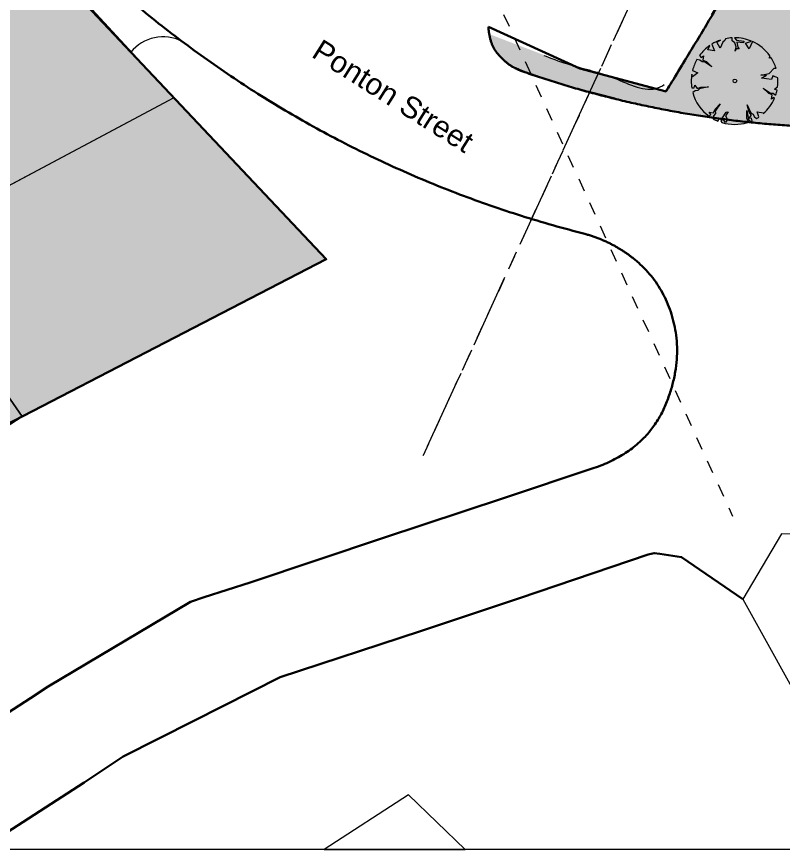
# Model space of a CAD drawing. Header units: metres. Extents: x -169 to 222, y -129 to 263.
# Drawn here: x -36 to 26.8, y -122.5 to -54.2 of the extents above; entities that cross this region are included whole.
import ezdxf

# ---------------------------------------------------------------- set-up
doc = ezdxf.new("R2010")
doc.units = ezdxf.units.M
doc.header["$LTSCALE"] = 5.08
for name, pattern in [('Dash Style-1', [0.41664, 0.20828, -0.20836]), ('DGN Style 2', [3.417717, 2.050591, -1.367126]), ('ISO-08 Long Dashed Short Dashed', [1.8, 1.2, -0.15, 0.3, -0.15])]:
    doc.linetypes.add(name, pattern=pattern)
doc.layers.get('0').update_dxf_attribs({"lineweight": 18})
for name, color, linetype, lineweight, true_color in [('a-jz20-text', 3, 'Continuous', 5, 0x00ff00), ('site location - A-Z400-H-Cfil1', 7, 'Continuous', 5, 0xb4b4b4), ('site location - A-Z400-H-Cfil4', 7, 'Continuous', 5, 0x5a5a5a)]:
    doc.layers.add(name, color=color, linetype=linetype, lineweight=lineweight, true_color=true_color)
for name, color, linetype, lineweight in [('buildings', 7, 'Continuous', 5), ('green areas', 7, 'DGN Style 2', 5), ('None', 7, 'Continuous', 5), ('pavement', 7, 'DGN Style 2', 5)]:
    doc.layers.add(name, color=color, linetype=linetype, lineweight=lineweight)
doc.styles.add('Arial', font='Arial')

# ---------------------------------------------------------------- blocks, each defined once
blk = doc.blocks.new('Group-6-1')
at = {"layer": 'site location - A-Z400-H-Cfil1', "linetype": 'Continuous', "lineweight": 0, "true_color": 0x7fff7f}
h = blk.add_hatch(color=91, dxfattribs=at)
edge = h.paths.add_edge_path()
edge.add_arc((22.832, -59.493), 3.554, 17.11224, 32.97293)
edge.add_line((25.813, -57.559), (25.688, -57.606))
edge.add_line((25.688, -57.606), (25.717, -57.418))
edge.add_arc((22.831, -59.494), 3.555, 35.72256, 65.66365)
edge.add_line((24.296, -56.255), (24.035, -56.836))
edge.add_line((24.035, -56.836), (23.712, -56.396))
edge.add_line((23.712, -56.396), (24.22, -56.221))
edge.add_arc((22.832, -59.492), 3.553, 67.00623, 90.01945)
edge.add_line((22.83, -55.939), (22.83, -55.96))
edge.add_line((22.83, -55.96), (22.999, -56.143))
edge.add_line((22.999, -56.143), (23.578, -56.231))
edge.add_line((23.578, -56.231), (23.56, -56.346))
edge.add_line((23.56, -56.346), (23.014, -56.303))
edge.add_line((23.014, -56.303), (23.11, -56.711))
edge.add_line((23.11, -56.711), (23.208, -56.843))
edge.add_line((23.208, -56.843), (22.971, -56.847))
edge.add_line((22.971, -56.847), (22.865, -57.027))
edge.add_line((22.865, -57.027), (22.956, -56.687))
edge.add_line((22.956, -56.687), (22.849, -56.356))
edge.add_line((22.849, -56.356), (22.635, -56.206))
edge.add_line((22.635, -56.206), (22.626, -55.945))
edge.add_arc((22.833, -59.494), 3.555, 93.33344, 102.30299)
edge.add_line((22.075, -56.021), (22.042, -56.173))
edge.add_line((22.042, -56.173), (21.857, -56.304))
edge.add_line((21.857, -56.304), (21.638, -56.805))
edge.add_line((21.638, -56.805), (21.387, -56.312))
edge.add_line((21.387, -56.312), (21.674, -56.14))
edge.add_line((21.674, -56.14), (21.672, -56.134))
edge.add_arc((22.831, -59.495), 3.555, 109.03146, 121.63161)
edge.add_line((20.967, -56.468), (20.967, -56.468))
edge.add_line((20.967, -56.468), (21.172, -57.007))
edge.add_line((21.172, -57.007), (20.632, -56.924))
edge.add_line((20.632, -56.924), (20.803, -56.575))
edge.add_arc((22.831, -59.494), 3.554, 124.78254, 144.04937)
edge.add_line((19.954, -57.407), (20.103, -57.552))
edge.add_line((20.103, -57.552), (20.28, -57.422))
edge.add_line((20.28, -57.422), (20.228, -57.768))
edge.add_line((20.228, -57.768), (20.525, -57.891))
edge.add_line((20.525, -57.891), (20.974, -58.314))
edge.add_line((20.974, -58.314), (20.365, -57.907))
edge.add_line((20.365, -57.907), (20.166, -57.916))
edge.add_line((20.166, -57.916), (19.991, -57.771))
edge.add_line((19.991, -57.771), (19.743, -57.734))
edge.add_arc((22.831, -59.493), 3.554, 150.32811, 165.65567)
edge.add_line((19.388, -58.612), (19.828, -58.81))
edge.add_line((19.828, -58.81), (19.389, -59.134))
edge.add_line((19.389, -59.134), (19.321, -58.938))
edge.add_arc((22.831, -59.494), 3.554, 170.99307, 189.05531)
edge.add_line((19.322, -60.053), (19.53, -60.05))
edge.add_line((19.53, -60.05), (19.563, -59.832))
edge.add_line((19.563, -59.832), (19.771, -60.114))
edge.add_line((19.771, -60.114), (20.068, -59.992))
edge.add_line((20.068, -59.992), (20.683, -59.973))
edge.add_line((20.683, -59.973), (19.965, -60.116))
edge.add_line((19.965, -60.116), (19.831, -60.262))
edge.add_line((19.831, -60.262), (19.605, -60.284))
edge.add_line((19.605, -60.284), (19.404, -60.432))
edge.add_arc((22.832, -59.493), 3.555, 195.31903, 234.0611)
edge.add_line((20.746, -62.371), (20.89, -62.222))
edge.add_line((20.89, -62.222), (20.76, -62.044))
edge.add_line((20.76, -62.044), (21.106, -62.096))
edge.add_line((21.106, -62.096), (21.23, -61.8))
edge.add_line((21.23, -61.8), (21.652, -61.351))
edge.add_line((21.652, -61.351), (21.245, -61.96))
edge.add_line((21.245, -61.96), (21.254, -62.158))
edge.add_line((21.254, -62.158), (21.109, -62.334))
edge.add_line((21.109, -62.334), (21.072, -62.581))
edge.add_arc((22.831, -59.496), 3.551, 240.3124, 247.38824)
edge.add_line((21.465, -62.774), (21.466, -62.774))
edge.add_line((21.466, -62.774), (21.595, -62.537))
edge.add_line((21.595, -62.537), (21.838, -62.496))
edge.add_line((21.838, -62.496), (22.146, -62.031))
edge.add_line((22.146, -62.031), (22.305, -62.016))
edge.add_line((22.305, -62.016), (22.099, -62.339))
edge.add_line((22.099, -62.339), (22.251, -62.637))
edge.add_line((22.251, -62.637), (22.094, -62.888))
edge.add_line((22.094, -62.888), (21.898, -62.623))
edge.add_line((21.898, -62.623), (21.714, -62.791))
edge.add_line((21.714, -62.791), (21.788, -62.891))
edge.add_arc((22.831, -59.493), 3.554, 252.92014, 287.16333)
edge.add_line((23.88, -62.889), (23.963, -62.828))
edge.add_line((23.963, -62.828), (23.841, -62.531))
edge.add_line((23.841, -62.531), (23.822, -61.915))
edge.add_line((23.822, -61.915), (23.964, -62.633))
edge.add_line((23.964, -62.633), (24.111, -62.768))
edge.add_line((24.111, -62.768), (24.115, -62.808))
edge.add_arc((22.824, -59.491), 3.559, 291.26541, 294.15984)
edge.add_line((24.281, -62.738), (24.224, -62.538))
edge.add_line((24.224, -62.538), (24.005, -62.562))
edge.add_line((24.005, -62.562), (24.223, -62.289))
edge.add_line((24.223, -62.289), (24.028, -62.033))
edge.add_line((24.028, -62.033), (23.851, -61.443))
edge.add_line((23.851, -61.443), (24.174, -62.1))
edge.add_line((24.174, -62.1), (24.351, -62.192))
edge.add_line((24.351, -62.192), (24.43, -62.405))
edge.add_line((24.43, -62.405), (24.626, -62.561))
edge.add_arc((22.833, -59.5), 3.548, 300.3651, 304.22097)
edge.add_line((24.828, -62.434), (24.672, -62.021))
edge.add_line((24.672, -62.021), (25.211, -62.103))
edge.add_line((25.211, -62.103), (25.185, -62.156))
edge.add_arc((22.831, -59.493), 3.555, 311.47929, 336.83233)
edge.add_line((26.099, -60.892), (26.044, -60.839))
edge.add_line((26.044, -60.839), (25.867, -60.97))
edge.add_line((25.867, -60.97), (25.92, -60.623))
edge.add_line((25.92, -60.623), (25.623, -60.5))
edge.add_line((25.623, -60.5), (25.174, -60.078))
edge.add_line((25.174, -60.078), (25.783, -60.485))
edge.add_line((25.783, -60.485), (25.982, -60.476))
edge.add_line((25.982, -60.476), (26.157, -60.62))
edge.add_line((26.157, -60.62), (26.2, -60.627))
edge.add_arc((22.829, -59.497), 3.556, 341.46642, 347.89241)
edge.add_line((26.306, -60.242), (26.104, -60.152))
edge.add_line((26.104, -60.152), (26.354, -59.968))
edge.add_arc((22.831, -59.493), 3.554, 352.3175, 364.39388)
edge.add_line((26.375, -59.221), (26.106, -59.114))
edge.add_line((26.106, -59.114), (26.1, -59.154))
edge.add_line((26.1, -59.154), (26.056, -59.095))
edge.add_line((26.056, -59.095), (25.963, -59.058))
edge.add_line((25.963, -59.058), (25.851, -59.366))
edge.add_line((25.851, -59.366), (25.022, -59.24))
edge.add_line((25.022, -59.24), (25.454, -58.999))
edge.add_line((25.454, -58.999), (24.979, -59.014))
edge.add_line((24.979, -59.014), (25.669, -58.877))
edge.add_line((25.669, -58.877), (26.06, -58.422))
edge.add_line((26.06, -58.422), (26.228, -58.447))
edge.add_line((26.228, -58.447), (26.228, -58.447))
at = {"layer": 'site location - A-Z400-H-Cfil1', "color": 7, "flags": 128}
blk.add_lwpolyline([(25.454, -58.999), (24.979, -59.014), (25.669, -58.877), (26.06, -58.422), (26.228, -58.447, 0.069316), (25.813, -57.559), (25.688, -57.606), (25.717, -57.418, 0.131391), (24.296, -56.255), (24.035, -56.836), (23.712, -56.396), (24.22, -56.221, 0.100753), (22.83, -55.939), (22.83, -55.96), (22.999, -56.143), (23.578, -56.231), (23.56, -56.346), (23.014, -56.303), (23.11, -56.711), (23.208, -56.843), (22.971, -56.847), (22.865, -57.027), (22.956, -56.687), (22.849, -56.356), (22.635, -56.206), (22.626, -55.945, 0.039157), (22.075, -56.021), (22.042, -56.173), (21.857, -56.304), (21.638, -56.805), (21.387, -56.312), (21.674, -56.14), (21.672, -56.134, 0.055034), (20.967, -56.467), (21.172, -57.007), (20.632, -56.924), (20.803, -56.575, 0.084266), (19.954, -57.407), (20.103, -57.552), (20.28, -57.422), (20.228, -57.768), (20.525, -57.891), (20.974, -58.314), (20.365, -57.907), (20.166, -57.916), (19.991, -57.771), (19.743, -57.734, 0.066979), (19.388, -58.612), (19.828, -58.81), (19.389, -59.134), (19.321, -58.938, 0.078975), (19.322, -60.053), (19.53, -60.05), (19.563, -59.832), (19.771, -60.114), (20.068, -59.992), (20.683, -59.972), (19.965, -60.116), (19.831, -60.262), (19.605, -60.284), (19.404, -60.432, 0.170673), (20.746, -62.371), (20.89, -62.222), (20.76, -62.044), (21.106, -62.096), (21.23, -61.8), (21.652, -61.351), (21.245, -61.96), (21.254, -62.158), (21.109, -62.334), (21.072, -62.581, 0.030884), (21.465, -62.774), (21.595, -62.537), (21.838, -62.496), (22.146, -62.031), (22.305, -62.016), (22.099, -62.339), (22.251, -62.637), (22.094, -62.888), (21.898, -62.623), (21.714, -62.791), (21.788, -62.891, 0.150536), (23.88, -62.889), (23.963, -62.828), (23.841, -62.531), (23.822, -61.915), (23.964, -62.633), (24.111, -62.768), (24.115, -62.808, 0.01263), (24.281, -62.738), (24.224, -62.538), (24.005, -62.562), (24.223, -62.289), (24.028, -62.033), (23.851, -61.443), (24.174, -62.1), (24.351, -62.192), (24.43, -62.405), (24.626, -62.561, 0.016826), (24.828, -62.434), (24.672, -62.021), (25.211, -62.103), (25.185, -62.156, 0.11108), (26.099, -60.892), (26.044, -60.839), (25.867, -60.969), (25.92, -60.623), (25.623, -60.5), (25.174, -60.078), (25.783, -60.485), (25.982, -60.476), (26.157, -60.62), (26.2, -60.627, 0.028047), (26.306, -60.242), (26.104, -60.152), (26.354, -59.968, 0.052742), (26.375, -59.221), (26.106, -59.114), (26.1, -59.154), (26.056, -59.094), (25.963, -59.058), (25.851, -59.366), (25.022, -59.24), (25.454, -58.999)], format="xyb", close=True, dxfattribs=at)
blk.add_lwpolyline([(25.454, -58.999), (24.979, -59.014), (25.669, -58.877), (26.06, -58.422), (26.228, -58.447, 0.069316), (25.813, -57.559), (25.688, -57.606), (25.717, -57.418, 0.131391), (24.296, -56.255), (24.035, -56.836), (23.712, -56.396), (24.22, -56.221, 0.100753), (22.83, -55.939), (22.83, -55.96), (22.999, -56.143), (23.578, -56.231), (23.56, -56.346), (23.014, -56.303), (23.11, -56.711), (23.208, -56.843), (22.971, -56.847), (22.865, -57.027), (22.956, -56.687), (22.849, -56.356), (22.635, -56.206), (22.626, -55.945, 0.039157), (22.075, -56.021), (22.042, -56.173), (21.857, -56.304), (21.638, -56.805), (21.387, -56.312), (21.674, -56.14), (21.672, -56.134, 0.055034), (20.967, -56.467), (21.172, -57.007), (20.632, -56.924), (20.803, -56.575, 0.084266), (19.954, -57.407), (20.103, -57.552), (20.28, -57.422), (20.228, -57.768), (20.525, -57.891), (20.974, -58.314), (20.365, -57.907), (20.166, -57.916), (19.991, -57.771), (19.743, -57.734, 0.066979), (19.388, -58.612), (19.828, -58.81), (19.389, -59.134), (19.321, -58.938, 0.078975), (19.322, -60.053), (19.53, -60.05), (19.563, -59.832), (19.771, -60.114), (20.068, -59.992), (20.683, -59.972), (19.965, -60.116), (19.831, -60.262), (19.605, -60.284), (19.404, -60.432, 0.170673), (20.746, -62.371), (20.89, -62.222), (20.76, -62.044), (21.106, -62.096), (21.23, -61.8), (21.652, -61.351), (21.245, -61.96), (21.254, -62.158), (21.109, -62.334), (21.072, -62.581, 0.030884), (21.465, -62.774), (21.595, -62.537), (21.838, -62.496), (22.146, -62.031), (22.305, -62.016), (22.099, -62.339), (22.251, -62.637), (22.094, -62.888), (21.898, -62.623), (21.714, -62.791), (21.788, -62.891, 0.150536), (23.88, -62.889), (23.963, -62.828), (23.841, -62.531), (23.822, -61.915), (23.964, -62.633), (24.111, -62.768), (24.115, -62.808, 0.01263), (24.281, -62.738), (24.224, -62.538), (24.005, -62.562), (24.223, -62.289), (24.028, -62.033), (23.851, -61.443), (24.174, -62.1), (24.351, -62.192), (24.43, -62.405), (24.626, -62.561, 0.016826), (24.828, -62.434), (24.672, -62.021), (25.211, -62.103), (25.185, -62.156, 0.11108), (26.099, -60.892), (26.044, -60.839), (25.867, -60.969), (25.92, -60.623), (25.623, -60.5), (25.174, -60.078), (25.783, -60.485), (25.982, -60.476), (26.157, -60.62), (26.2, -60.627, 0.028047), (26.306, -60.242), (26.104, -60.152), (26.354, -59.968, 0.052742), (26.375, -59.221), (26.106, -59.114), (26.1, -59.154), (26.056, -59.094), (25.963, -59.058), (25.851, -59.366), (25.022, -59.24), (25.454, -58.999)], format="xyb", close=True, dxfattribs=at)
at = {"layer": 'site location - A-Z400-H-Cfil1', "color": 91, "true_color": 0x7fff7f, "flags": 128}
blk.add_lwpolyline([(26.228, -58.447, 0.069316), (25.813, -57.559), (25.688, -57.606), (25.717, -57.418, 0.131391), (24.296, -56.255), (24.035, -56.836), (23.712, -56.396), (24.22, -56.221, 0.100753), (22.83, -55.939), (22.83, -55.96), (22.999, -56.143), (23.578, -56.231), (23.56, -56.346), (23.014, -56.303), (23.11, -56.711), (23.208, -56.843), (22.971, -56.847), (22.865, -57.027), (22.956, -56.687), (22.849, -56.356), (22.635, -56.206), (22.626, -55.945, 0.039157), (22.075, -56.021), (22.042, -56.173), (21.857, -56.304), (21.638, -56.805), (21.387, -56.312), (21.674, -56.14), (21.672, -56.134, 0.055034), (20.967, -56.468), (20.967, -56.468), (21.172, -57.007), (20.632, -56.924), (20.803, -56.575, 0.084266), (19.954, -57.407), (20.103, -57.552), (20.28, -57.422), (20.228, -57.768), (20.525, -57.891), (20.974, -58.314), (20.365, -57.907), (20.166, -57.916), (19.991, -57.771), (19.743, -57.734, 0.066979), (19.388, -58.612), (19.828, -58.81), (19.389, -59.134), (19.321, -58.938, 0.078975), (19.322, -60.053), (19.53, -60.05), (19.563, -59.832), (19.771, -60.114), (20.068, -59.992), (20.683, -59.973), (19.965, -60.116), (19.831, -60.262), (19.605, -60.284), (19.404, -60.432, 0.170673), (20.746, -62.371), (20.89, -62.222), (20.76, -62.044), (21.106, -62.096), (21.23, -61.8), (21.652, -61.351), (21.245, -61.96), (21.254, -62.158), (21.109, -62.334), (21.072, -62.581, 0.030884), (21.465, -62.774), (21.466, -62.774), (21.595, -62.537), (21.838, -62.496), (22.146, -62.031), (22.305, -62.016), (22.099, -62.339), (22.251, -62.637), (22.094, -62.888), (21.898, -62.623), (21.714, -62.791), (21.788, -62.891, 0.150536), (23.88, -62.889), (23.963, -62.828), (23.841, -62.531), (23.822, -61.915), (23.964, -62.633), (24.111, -62.768), (24.115, -62.808, 0.01263), (24.281, -62.738), (24.224, -62.538), (24.005, -62.562), (24.223, -62.289), (24.028, -62.033), (23.851, -61.443), (24.174, -62.1), (24.351, -62.192), (24.43, -62.405), (24.626, -62.561, 0.016826), (24.828, -62.434), (24.672, -62.021), (25.211, -62.103), (25.185, -62.156, 0.111077), (26.099, -60.892), (26.044, -60.839), (25.867, -60.97), (25.92, -60.623), (25.623, -60.5), (25.174, -60.078), (25.783, -60.485), (25.982, -60.476), (26.157, -60.62), (26.2, -60.627, 0.028046), (26.306, -60.242), (26.104, -60.152), (26.354, -59.968, 0.052742), (26.375, -59.221), (26.106, -59.114), (26.1, -59.154), (26.056, -59.095), (25.963, -59.058), (25.851, -59.366), (25.022, -59.24), (25.454, -58.999), (24.979, -59.014), (25.669, -58.877), (26.06, -58.422), (26.228, -58.447)], format="xyb", close=True, dxfattribs=at)
at = {"layer": 'site location - A-Z400-H-Cfil1', "color": 253, "true_color": 0xadadad}
blk.add_circle((22.854, -59.477), 0.147, dxfattribs=at)

msp = doc.modelspace()

# ---------------------------------------------------------------- hatches: boundary and pattern name
at = {"layer": 'green areas', "linetype": 'Continuous', "lineweight": 0, "true_color": 0xeee9cc}
msp.add_hatch(color=254, dxfattribs=at).paths.add_polyline_path([(-113.493, -30.104), (-78.848, -9.873), (-56.489, -47.127), (-43.584, -38.741), (-23.123, -60.856), (-50.149, -75.266), (-76.332, -39.799), (-92.086, -51.023)])
at = {"layer": 'None', "linetype": 'Continuous', "lineweight": 0, "true_color": 0xffaa99}
msp.add_hatch(color=21, dxfattribs=at).paths.add_polyline_path([(-92.088, -51.021), (-72.469, -74.977), (-55.896, -100.176), (-35.539, -86.993), (-10.621, -74.106), (-23.123, -60.856), (-50.149, -75.266), (-76.332, -39.799), (-92.086, -51.023)])
at = {"layer": 'pavement', "linetype": 'Continuous', "lineweight": 0, "true_color": 0xc0dcc0}
msp.add_hatch(color=254, dxfattribs=at).paths.add_polyline_path([(106.213, -51.615), (106.123, -51.692), (106.032, -51.768), (105.941, -51.843), (105.85, -51.919), (105.758, -51.993), (105.666, -52.068), (105.574, -52.142), (105.481, -52.215), (100.377, -56.24), (99.019, -57.22), (97.583, -58.081), (96.078, -58.816), (94.517, -59.421), (92.909, -59.891), (91.268, -60.222), (89.604, -60.412), (87.93, -60.459), (84.791, -60.415), (81.592, -60.37), (79.885, -60.306), (78.183, -60.164), (76.489, -59.942), (74.808, -59.642), (73.142, -59.265), (71.495, -58.811), (69.872, -58.281), (68.274, -57.676), (66.674, -56.963), (66.337, -57.075), (66.287, -57.127), (65.628, -57.738), (64.906, -58.275), (64.13, -58.73), (63.31, -59.099), (62.454, -59.376), (61.573, -59.559), (60.678, -59.645), (59.778, -59.634), (59.764, -60.133), (58.667, -60.073), (57.575, -59.964), (56.488, -59.806), (55.404, -59.598), (54.325, -59.341), (53.251, -59.034), (52.18, -58.678), (51.114, -58.272), (50.016, -57.212), (48.078, -56.589), (47.05, -55.882), (46.042, -55.145), (45.056, -54.379), (44.092, -53.586), (43.152, -52.765), (42.236, -51.917), (41.344, -51.044), (40.478, -50.144), (40.471, -50.138), (39.529, -48.333), (38.262, -46.938), (37.614, -46.567), (36.917, -45.457), (37.358, -45.19), (37.222, -44.964), (37.089, -44.736), (36.957, -44.506), (36.828, -44.274), (36.7, -44.041), (36.575, -43.806), (36.451, -43.568), (36.33, -43.329), (35.713, -41.964), (35.358, -41.017), (35.087, -40.027), (32.548, -40.156), (31.737, -40.365), (30.923, -40.562), (30.106, -40.749), (29.287, -40.924), (28.465, -41.088), (27.642, -41.24), (26.816, -41.381), (25.988, -41.511), (25.971, -41.582), (25.94, -41.734), (25.894, -41.968), (25.834, -42.283), (25.759, -42.68), (25.671, -43.158), (25.568, -43.718), (25.45, -44.359), (25.294, -45.067), (25.074, -45.829), (24.79, -46.643), (24.443, -47.511), (24.032, -48.431), (23.557, -49.405), (23.019, -50.432), (22.417, -51.511), (21.781, -52.617), (21.14, -53.722), (20.496, -54.827), (19.847, -55.931), (19.195, -57.034), (18.538, -58.136), (17.877, -59.237), (17.212, -60.338), (10.143, -58.474), (2.734, -55.645), (2.741, -55.676), (2.863, -56.096), (3.026, -56.501), (3.23, -56.887), (3.473, -57.251), (3.752, -57.588), (4.063, -57.894), (4.405, -58.167), (4.772, -58.404), (7.755, -59.474), (10.508, -60.264), (13.265, -60.966), (16.026, -61.579), (18.79, -62.104), (21.557, -62.54), (24.329, -62.887), (27.104, -63.146), (29.882, -63.317), (32.678, -63.445), (35.506, -63.577), (38.365, -63.714), (41.256, -63.854), (44.178, -63.998), (47.132, -64.145), (50.117, -64.297), (53.134, -64.453), (56.162, -64.688), (59.179, -65.079), (62.187, -65.626), (65.185, -66.328), (68.172, -67.185), (71.15, -68.199), (74.118, -69.367), (77.076, -70.691), (79.997, -72.311), (82.909, -73.955), (85.813, -75.621), (88.708, -77.311), (91.594, -79.024), (94.472, -80.76), (97.34, -82.52), (100.2, -84.303), (113.94, -71.602), (113.94, -51.67), (113.677, -51.644), (113.415, -51.616), (113.152, -51.585), (112.89, -51.551), (112.628, -51.515), (112.365, -51.476), (112.103, -51.434), (111.841, -51.39), (110.778, -51.112), (109.734, -50.749), (108.731, -50.322), (107.749, -49.81), (107.306, -50.193), (107.527, -50.449)])

# ---------------------------------------------------------------- linework, layer by layer
at = {"color": 7, "linetype": 'Continuous', "lineweight": 5, "flags": 128}
msp.add_lwpolyline([(-116.293, 138.52), (113.94, 138.52), (113.94, -122.48), (-116.293, -122.48), (-116.293, 138.52)], close=True, dxfattribs=at)
at = {"layer": 'buildings', "flags": 128}
for points in [[(-35.539, -86.993), (-10.621, -74.106), (-23.123, -60.856), (-45.434, -72.752), (-35.539, -86.993)], [(-45.434, -72.752), (-50.149, -75.266), (-58.223, -64.329), (-72.469, -74.977), (-55.896, -100.176), (-37.016, -87.757), (-35.539, -86.993), (-45.434, -72.752)], [(34.904, -122.48), (51.849, -122.48), (63.709, -102.538), (60.713, -97.142), (26.667, -96.604), (23.505, -101.966), (34.904, -122.48)], [(-10.786, -122.48), (0.745, -122.48), (-3.882, -118.012), (-10.786, -122.48)]]:
    msp.add_lwpolyline(points, close=True, dxfattribs=at)
at = {"layer": 'green areas', "color": 7, "linetype": 'Continuous', "flags": 128}
msp.add_lwpolyline([(-113.493, -30.104), (-78.848, -9.873), (-56.489, -47.127), (-43.584, -38.741), (-23.123, -60.856), (-50.149, -75.266), (-76.332, -39.799), (-92.086, -51.023), (-113.493, -30.104)], close=True, dxfattribs=at)
at = {"layer": 'None', "color": 7, "linetype": 'Dash Style-1'}
for p, q in [((159.045, 262.899), (-2.706, -90.223)), ((-75.128, 119.278), (22.659, -95.155))]:
    msp.add_line(p, q, dxfattribs=at)
at = {"layer": 'None', "color": 7, "linetype": 'ISO-08 Long Dashed Short Dashed'}
msp.add_line((129.655, 198.737), (-2.706, -90.223), dxfattribs=at)
at = {"layer": 'None', "color": 7, "linetype": 'Continuous', "flags": 128}
msp.add_lwpolyline([(-92.088, -51.021), (-72.469, -74.977), (-55.896, -100.176), (-35.539, -86.993), (-10.621, -74.106), (-23.123, -60.856), (-50.149, -75.266), (-76.332, -39.799), (-92.086, -51.023)], close=True, dxfattribs=at)
at = {"layer": 'None', "color": 251, "linetype": 'Continuous', "true_color": 0x555555}
msp.add_arc((-23.994, -59.25), 3.388, 62.84158, 141.28453, dxfattribs=at)
at = {"layer": 'pavement'}
msp.add_rational_spline([(106.213, -51.615), (105.853, -51.922), (105.481, -52.215), (102.929, -54.227), (100.377, -56.24), (94.902, -60.558), (87.93, -60.459), (84.761, -60.415), (81.592, -60.37), (74.68, -60.272), (68.274, -57.676), (67.474, -57.32), (66.674, -56.963), (66.505, -57.019), (66.337, -57.075), (66.312, -57.101), (66.287, -57.127), (63.615, -59.891), (59.778, -59.634), (59.771, -59.883), (59.764, -60.133), (55.369, -59.995), (51.114, -58.272), (50.565, -57.742), (50.016, -57.212), (49.047, -56.9), (48.078, -56.589), (43.905, -53.806), (40.478, -50.144), (40.475, -50.141), (40.471, -50.138), (40, -49.235), (39.529, -48.333), (38.896, -47.636), (38.262, -46.938), (37.938, -46.753), (37.614, -46.567), (37.266, -46.012), (36.917, -45.457), (37.138, -45.324), (37.358, -45.19), (36.812, -44.289), (36.33, -43.329), (36.021, -42.646), (35.713, -41.964), (35.535, -41.49), (35.358, -41.017), (35.222, -40.522), (35.087, -40.027), (33.817, -40.091), (32.548, -40.156), (29.306, -41.014), (25.988, -41.511), (25.948, -41.631), (24.953, -47.086), (19.881, -55.937), (17.212, -60.338), (13.677, -59.406), (10.143, -58.474), (6.438, -57.059), (2.734, -55.645), (2.737, -55.66), (2.741, -55.676), (3.164, -57.481), (4.772, -58.404), (6.263, -58.939), (7.755, -59.474), (18.761, -62.812), (41.004, -63.822), (65.264, -65.084), (77.076, -70.691), (88.778, -77.124), (100.2, -84.303), (107.07, -77.952), (113.94, -71.602), (113.94, -61.636), (113.94, -51.67), (112.889, -51.573), (111.841, -51.39), (111.309, -51.251), (110.778, -51.112), (110.256, -50.931), (109.734, -50.749), (109.233, -50.536), (108.731, -50.322), (108.24, -50.066), (107.749, -49.81), (107.527, -50.001), (107.306, -50.193), (107.416, -50.321), (107.527, -50.449), (106.87, -51.032), (106.213, -51.615)], [1, 0.999833713385, 1, 1, 1, 0.942438015286, 1, 1, 1, 0.982850471498, 1, 1, 1, 1, 1, 1, 1, 0.907010693937, 1, 1, 1, 1, 1, 1, 1, 1, 1, 0.993380016613, 1, 1, 1, 1, 1, 1, 1, 1, 1, 1, 1, 1, 1, 1, 1, 1, 1, 1, 1, 1, 1, 1, 1, 0.998480476142, 1, 1, 1, 1, 1, 1, 1, 1, 1, 1, 1, 0.917197532358, 1, 1, 1, 1, 1, 1, 1, 1, 1, 1, 1, 1, 1, 1, 1, 1, 1, 1, 1, 1, 1, 1, 1, 1, 1, 1, 1, 1, 1], degree=2, knots=[0, 0, 0, 1, 1, 2, 2, 3, 3, 4, 4, 5, 5, 6, 6, 7, 7, 8, 8, 9, 9, 10, 10, 11, 11, 12, 12, 13, 13, 14, 14, 15, 15, 16, 16, 17, 17, 18, 18, 19, 19, 20, 20, 21, 21, 22, 22, 23, 23, 24, 24, 25, 25, 26, 26, 27, 28, 29, 29, 30, 30, 31, 31, 32, 32, 33, 33, 34, 34, 35, 36, 37, 37, 38, 38, 39, 39, 40, 40, 41, 41, 42, 42, 43, 43, 44, 44, 45, 45, 46, 46, 47, 47, 48, 48, 48], dxfattribs=at)
at = {"layer": 'site location - A-Z400-H-Cfil4', "color": 7, "lineweight": 30}
for p, q in [((3.885, -93.691), (11.336, -91.211)), ((5.213, -101.882), (-2.911, -104.586)), ((-38.93, -122.469), (-30.472, -116.987))]:
    msp.add_line(p, q, dxfattribs=at)
at = {"layer": 'site location - A-Z400-H-Cfil4', "color": 7, "lineweight": 30, "flags": 128}
for points in [[(-116.293, -11.318), (-87.852, 3.388), (-72.745, 11.21), (-59.139, -15.102), (-42.653, -40.156), (-10.621, -74.106), (-37.016, -87.757), (-55.896, -100.176), (-72.512, -74.911), (-92.609, -50.386), (-116.293, -27.386)], [(2.66, -55.053), (10.143, -58.474), (17.211, -60.338)], [(-21.754, -102.184), (-21.754, -102.184), (-33.425, -109.141), (-21.754, -102.184), (-20.638, -101.804), (-16.87, -100.595), (-5.945, -96.932), (3.885, -93.691)], [(23.505, -101.966), (18.493, -98.517), (16.71, -98.252), (16.243, -98.196), (15.737, -98.311), (5.213, -101.882)], [(-2.911, -104.586), (-14.405, -108.364), (-21.477, -111.939), (-27.27, -114.856), (-30.472, -116.987)], [(-33.425, -109.141), (-33.425, -109.141), (-34.869, -110.077), (-43.452, -115.646), (-52.56, -121.5), (-54.071, -122.48)]]:
    msp.add_lwpolyline(points, dxfattribs=at)
at = {"layer": 'site location - A-Z400-H-Cfil4', "color": 7, "lineweight": 30}
for points, knots in [([(25.988, -41.511), (25.235, -43.974), (24.026, -49.007), (19.988, -55.793), (17.304, -60.186), (17.258, -60.262), (17.212, -60.338)], [0, 0, 0, 1, 2, 3, 3, 4, 4, 4]), ([(2.66, -55.053), (2.747, -56.462), (4.091, -58.024), (4.679, -58.341), (4.987, -58.507), (5.306, -58.648)], [0, 0, 0, 1, 2, 2, 3, 3, 3]), ([(11.336, -91.211), (15.591, -89.739), (18.652, -82.564), (17.005, -75.866), (14.266, -73.824), (12.574, -72.563), (10.557, -72.022)], [0, 0, 0, 1, 2, 3, 3, 4, 4, 4])]:
    msp.add_open_spline(points, degree=2, knots=knots, dxfattribs=at)
for points in [[(-26.959, -52.627), (-10.478, -66.632), (10.557, -72.022)], [(5.306, -58.648), (16.323, -62.521), (28.017, -63.185)]]:
    msp.add_open_spline(points, degree=2, dxfattribs=at)

# ---------------------------------------------------------------- block references
at = {"layer": 'site location - A-Z400-H-Cfil1', "color": 7}
msp.add_blockref('Group-6-1', (0, 0), dxfattribs=at)

# ---------------------------------------------------------------- texts
at = {"layer": 'a-jz20-text', "insert": (-10.991, -55.975), "char_height": 1.75, "attachment_point": 1, "rotation": 327.731, "line_spacing_factor": 0.60241, "style": 'Arial'}
msp.add_mtext('Ponton Street', dxfattribs=at)

doc.saveas('drawing.dxf')
